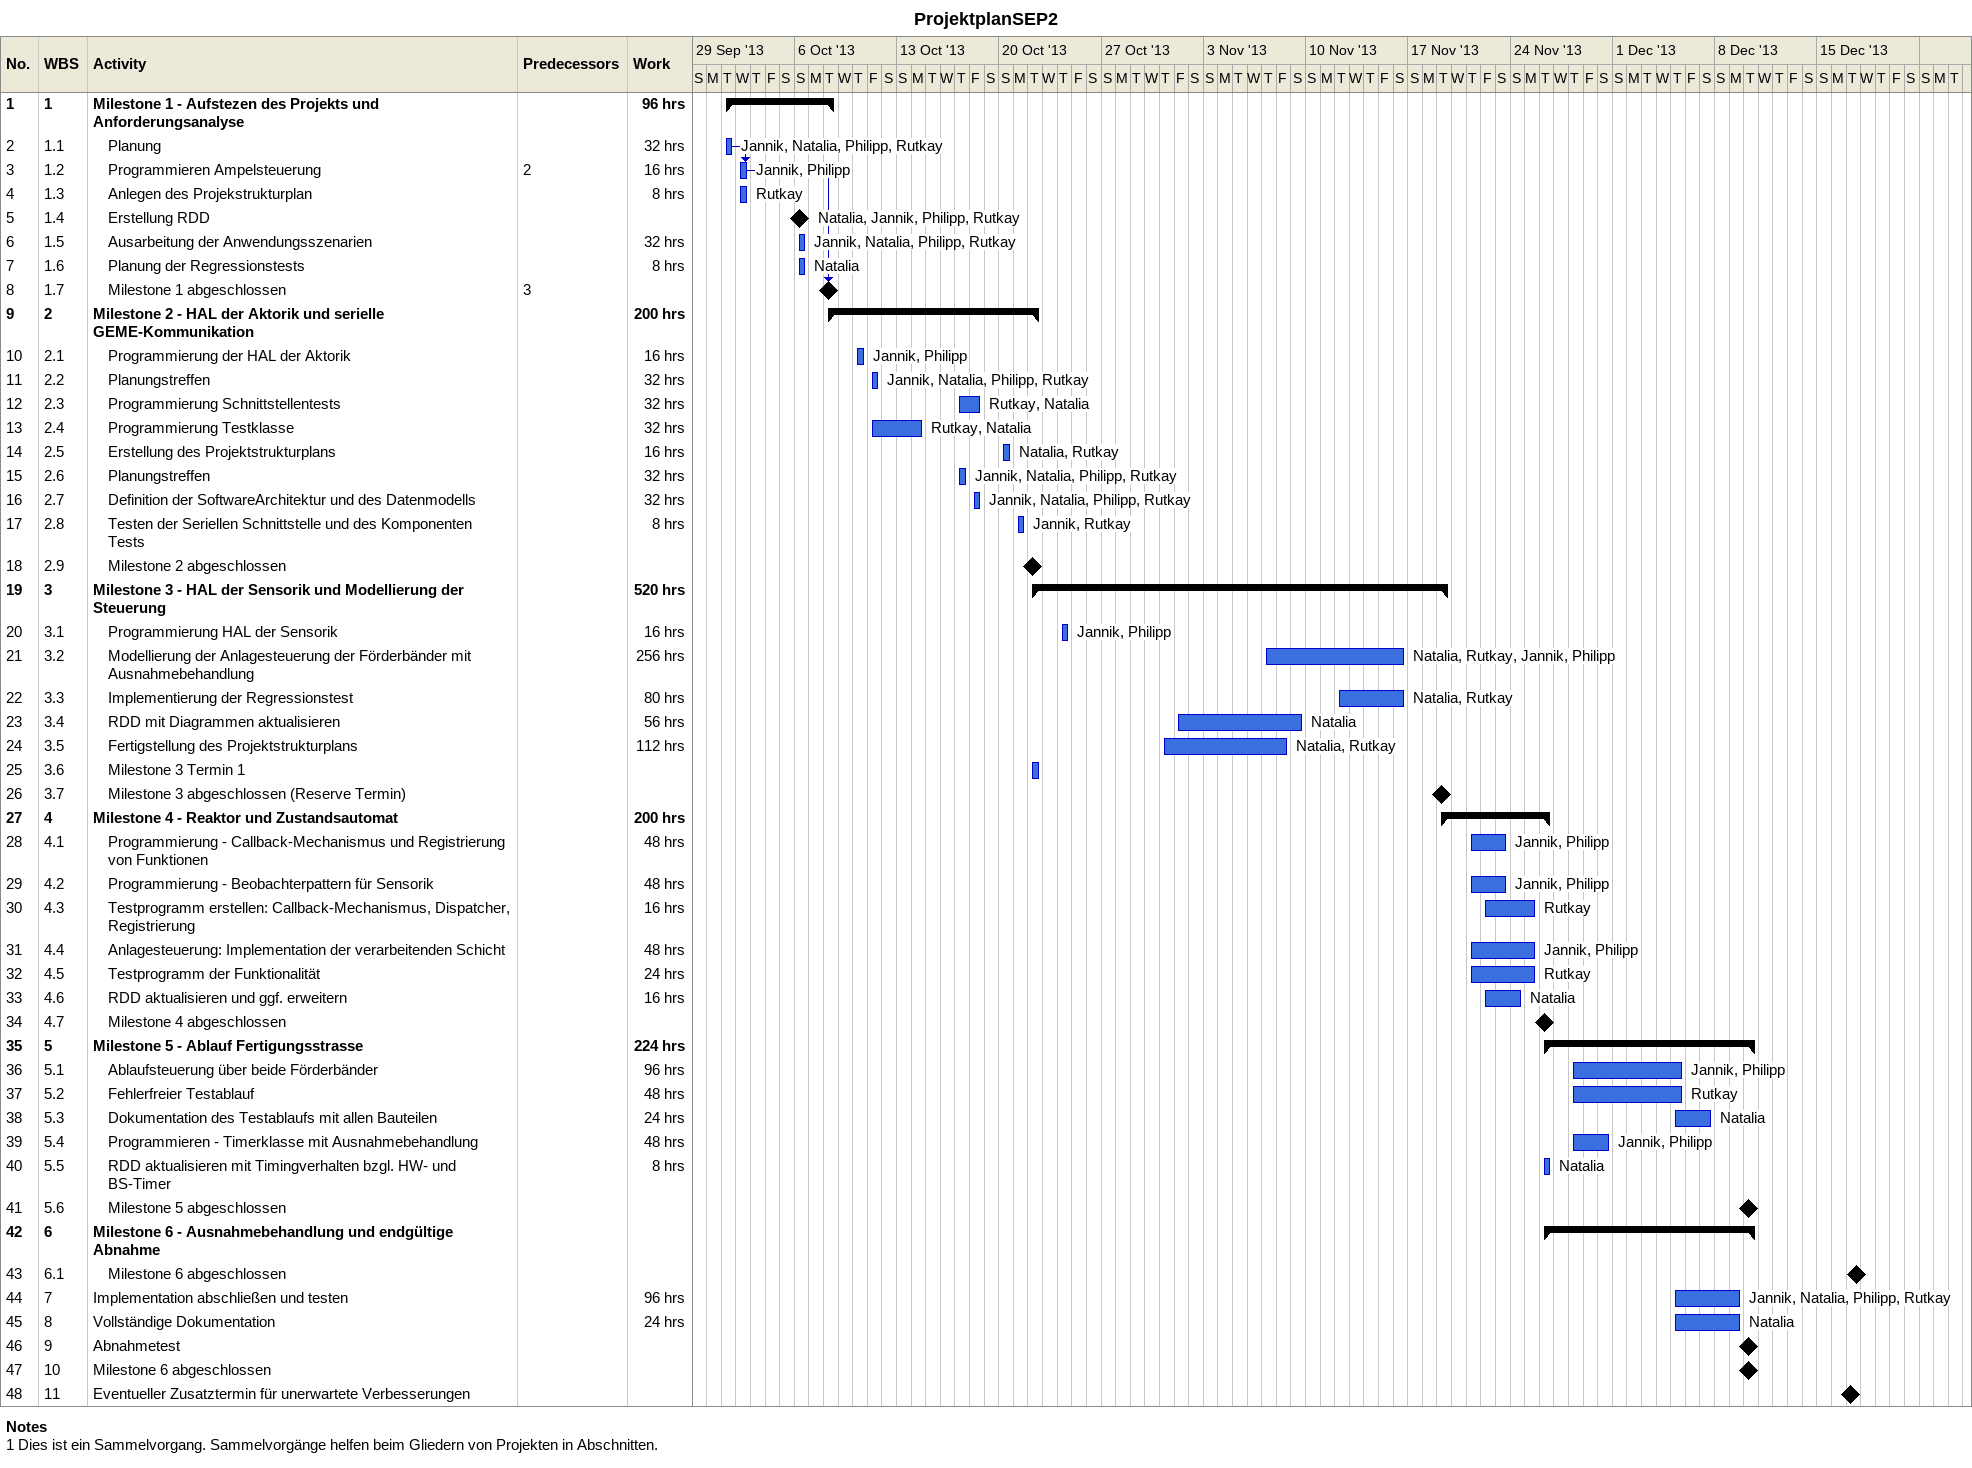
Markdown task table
ProjektplanSEP2

| ID | WBS | Task | Start | Finish | Predecessors | Resources | Work (h) |
|---|---|---|---|---|---|---|---|
| 1 | 1 | **Milestone 1 - Aufstezen des Projekts und Anforderungsanalyse** | 2013-10-01 | 2013-10-08 |  |  | 96 |
| 2 | 1.1 | Planung | 2013-10-01 | 2013-10-01 |  | Jannik, Natalia, Philipp, Rutkay | 32 |
| 3 | 1.2 | Programmieren Ampelsteuerung | 2013-10-02 | 2013-10-02 | 2 | Jannik, Philipp | 16 |
| 4 | 1.3 | Anlegen des Projekstrukturplan | 2013-10-02 | 2013-10-02 |  | Rutkay | 8 |
| 5 | 1.4 | Erstellung RDD (milestone) | 2013-10-06 | 2013-10-06 |  | Natalia, Jannik, Philipp, Rutkay |  |
| 6 | 1.5 | Ausarbeitung der Anwendungsszenarien | 2013-10-06 | 2013-10-06 |  | Jannik, Natalia, Philipp, Rutkay | 32 |
| 7 | 1.6 | Planung der Regressionstests | 2013-10-06 | 2013-10-06 |  | Natalia | 8 |
| 8 | 1.7 | Milestone 1 abgeschlossen (milestone) | 2013-10-08 | 2013-10-08 | 3 |  |  |
| 9 | 2 | **Milestone 2 - HAL der Aktorik und serielle GEME-Kommunikation** | 2013-10-08 | 2013-10-22 |  |  | 200 |
| 10 | 2.1 | Programmierung der HAL der Aktorik | 2013-10-10 | 2013-10-10 |  | Jannik, Philipp | 16 |
| 11 | 2.2 | Planungstreffen | 2013-10-11 | 2013-10-11 |  | Jannik, Natalia, Philipp, Rutkay | 32 |
| 12 | 2.3 | Programmierung Schnittstellentests | 2013-10-17 | 2013-10-18 |  | Rutkay, Natalia | 32 |
| 13 | 2.4 | Programmierung Testklasse | 2013-10-11 | 2013-10-14 |  | Rutkay, Natalia | 32 |
| 14 | 2.5 | Erstellung des Projektstrukturplans | 2013-10-20 | 2013-10-20 |  | Natalia, Rutkay | 16 |
| 15 | 2.6 | Planungstreffen | 2013-10-17 | 2013-10-17 |  | Jannik, Natalia, Philipp, Rutkay | 32 |
| 16 | 2.7 | Definition der SoftwareArchitektur und des Datenmodells | 2013-10-18 | 2013-10-18 |  | Jannik, Natalia, Philipp, Rutkay | 32 |
| 17 | 2.8 | Testen der Seriellen Schnittstelle und des Komponenten Tests | 2013-10-21 | 2013-10-21 |  | Jannik, Rutkay | 8 |
| 18 | 2.9 | Milestone 2 abgeschlossen (milestone) | 2013-10-22 | 2013-10-22 |  |  |  |
| 19 | 3 | **Milestone 3 - HAL der Sensorik und Modellierung der Steuerung** | 2013-10-22 | 2013-11-19 |  |  | 520 |
| 20 | 3.1 | Programmierung HAL der Sensorik | 2013-10-24 | 2013-10-24 |  | Jannik, Philipp | 16 |
| 21 | 3.2 | Modellierung der Anlagesteuerung der Förderbänder mit Ausnahmebehandlung | 2013-11-07 | 2013-11-16 |  | Natalia, Rutkay, Jannik, Philipp | 256 |
| 22 | 3.3 | Implementierung der Regressionstest | 2013-11-12 | 2013-11-16 |  | Natalia, Rutkay | 80 |
| 23 | 3.4 | RDD mit Diagrammen aktualisieren | 2013-11-01 | 2013-11-09 |  | Natalia | 56 |
| 24 | 3.5 | Fertigstellung des Projektstrukturplans | 2013-10-31 | 2013-11-08 |  | Natalia, Rutkay | 112 |
| 25 | 3.6 | Milestone 3 Termin 1 | 2013-10-22 | 2013-10-22 |  |  |  |
| 26 | 3.7 | Milestone 3 abgeschlossen (Reserve Termin) (milestone) | 2013-11-19 | 2013-11-19 |  |  |  |
| 27 | 4 | **Milestone 4 - Reaktor und Zustandsautomat** | 2013-11-19 | 2013-11-26 |  |  | 200 |
| 28 | 4.1 | Programmierung - Callback-Mechanismus und Registrierung von Funktionen | 2013-11-21 | 2013-11-23 |  | Jannik, Philipp | 48 |
| 29 | 4.2 | Programmierung - Beobachterpattern für Sensorik | 2013-11-21 | 2013-11-23 |  | Jannik, Philipp | 48 |
| 30 | 4.3 | Testprogramm erstellen: Callback-Mechanismus, Dispatcher, Registrierung | 2013-11-22 | 2013-11-25 |  | Rutkay | 16 |
| 31 | 4.4 | Anlagesteuerung: Implementation der verarbeitenden Schicht | 2013-11-21 | 2013-11-25 |  | Jannik, Philipp | 48 |
| 32 | 4.5 | Testprogramm der Funktionalität | 2013-11-21 | 2013-11-25 |  | Rutkay | 24 |
| 33 | 4.6 | RDD aktualisieren und ggf. erweitern | 2013-11-22 | 2013-11-24 |  | Natalia | 16 |
| 34 | 4.7 | Milestone 4 abgeschlossen (milestone) | 2013-11-26 | 2013-11-26 |  |  |  |
| 35 | 5 | **Milestone 5 - Ablauf Fertigungsstrasse** | 2013-11-26 | 2013-12-10 |  |  | 224 |
| 36 | 5.1 | Ablaufsteuerung über beide Förderbänder | 2013-11-28 | 2013-12-05 |  | Jannik, Philipp | 96 |
| 37 | 5.2 | Fehlerfreier Testablauf | 2013-11-28 | 2013-12-05 |  | Rutkay | 48 |
| 38 | 5.3 | Dokumentation des Testablaufs mit allen Bauteilen | 2013-12-05 | 2013-12-07 |  | Natalia | 24 |
| 39 | 5.4 | Programmieren - Timerklasse mit Ausnahmebehandlung | 2013-11-28 | 2013-11-30 |  | Jannik, Philipp | 48 |
| 40 | 5.5 | RDD aktualisieren mit Timingverhalten bzgl. HW- und BS-Timer | 2013-11-26 | 2013-11-26 |  | Natalia | 8 |
| 41 | 5.6 | Milestone 5 abgeschlossen (milestone) | 2013-12-10 | 2013-12-10 |  |  |  |
| 42 | 6 | **Milestone 6 - Ausnahmebehandlung und endgültige Abnahme** | 2013-11-26 | 2013-12-10 |  |  |  |
| 43 | 6.1 | Milestone 6 abgeschlossen (milestone) | 2013-12-17 | 2013-12-17 |  |  |  |
| 44 | 7 | Implementation abschließen und testen | 2013-12-05 | 2013-12-09 |  | Jannik, Natalia, Philipp, Rutkay | 96 |
| 45 | 8 | Vollständige Dokumentation | 2013-12-05 | 2013-12-09 |  | Natalia | 24 |
| 46 | 9 | Abnahmetest (milestone) | 2013-12-10 | 2013-12-10 |  |  |  |
| 47 | 10 | Milestone 6 abgeschlossen (milestone) | 2013-12-10 | 2013-12-10 |  |  |  |
| 48 | 11 | Eventueller Zusatztermin für unerwartete Verbesserungen (milestone) | 2013-12-17 | 2013-12-17 |  |  |  |

Notes
- 1: Dies ist ein Sammelvorgang. Sammelvorgänge helfen beim Gliedern von Projekten in Abschnitten.
